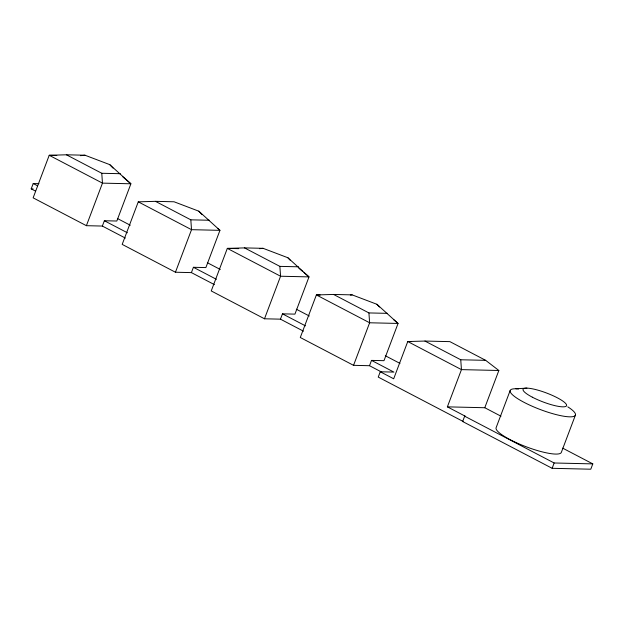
<?xml version="1.0" encoding="UTF-8"?>
<svg xmlns="http://www.w3.org/2000/svg" width="624" height="624" viewBox="0 0 624 624"><rect width="100%" height="100%" fill="white"/><g stroke="black" fill="none" stroke-linecap="round" stroke-linejoin="round"><path stroke-width="0.94" d="M35.459 191.092L31.2 188.861L33.212 183.542L38.93 183.674M86.393 225.685L102.469 183.128L101.767 173.269L66.409 154.791L49.218 155.29L33.134 197.847L86.393 225.685L102.352 226.06L125.369 238.087M102.352 226.06L104.364 220.74L116.828 221.029L130.9 183.791L109.762 164.635L85.004 155.228L66.409 154.791M191.404 272.61L193.417 267.29L205.881 267.579L219.952 230.342L198.814 211.185L174.057 201.778L155.462 201.341L138.271 201.841L122.187 244.397L175.438 272.236L191.404 272.61L214.414 284.638M175.438 272.236L191.521 229.679L190.819 219.827L155.462 201.341M264.49 318.786L280.574 276.229L279.864 266.378L244.514 247.892L227.323 248.391L211.24 290.948L264.49 318.786L280.457 319.16L303.467 331.188M280.457 319.16L282.461 313.841L294.934 314.129L309.005 276.892L287.867 257.735L263.11 248.329L244.514 247.892M353.543 365.336L369.626 322.78L368.917 312.928L333.567 294.45L316.376 294.941L300.292 337.506L353.543 365.336L369.509 365.711L381.553 372.013M369.509 365.711L371.514 360.391L383.986 360.68L398.057 323.443L376.919 304.286L352.162 294.879L333.567 294.45M380.258 371.771L378.245 377.091L463.265 421.535L462.641 421.52L464.654 416.2L465.278 416.216L447.377 406.856L461.448 369.619L460.746 359.767L424.944 341.055L407.753 341.546L393.682 378.791L380.258 371.771L393.892 372.091L371.514 360.391M447.377 406.856L484.778 407.729L498.849 370.492L485.675 360.344L449.881 341.632L424.944 341.055M510.198 390.429L496.127 427.674A34.874 7.192 20.7 0 0 525.962 446.683A34.874 7.192 20.7 0 0 561.327 452.416L575.398 415.178M552.146 468.304L554.151 462.985L592.8 463.889L590.788 469.209L552.146 468.304L462.641 421.52M80.41 155.68L85.004 155.228M259.428 248.687L263.11 248.329M350.321 295.058L352.162 294.879M515.947 388.768L526.913 388.128M56.8 155.462L49.218 155.29L102.469 183.128L130.9 183.791L122.92 176.951M101.767 173.269L120.354 173.706M31.2 188.861L33.103 188.908M190.819 219.827L209.407 220.256M238.696 248.656L227.323 248.391L280.574 276.229L309.005 276.892L303.927 272.54M279.864 266.378L298.459 266.807M320.167 295.027L316.376 294.941L369.626 322.78L398.057 323.443L393.705 319.714M368.917 312.928L387.512 313.357M411.59 341.64L407.753 341.546L461.448 369.619L498.849 370.492M460.746 359.767L485.675 360.344M138.271 201.841L191.521 229.679L219.952 230.342L217.776 228.478M562.676 448.141L592.8 463.889M207.355 262.712L220.311 269.482M296.322 309.215L309.286 315.994M385.297 355.727L399.984 363.402M484.778 407.729L500.971 416.2M117.647 218.634L130.276 225.233M33.212 183.542L37.471 185.773M104.364 220.74L127.374 232.768M193.417 267.29L216.427 279.318M282.461 313.841L305.479 325.868M464.654 416.2L554.151 462.985M298.849 268.195L302.476 271.3M376.919 304.286L379.509 307.031M287.867 257.735L290.456 260.481M198.814 211.185L202.059 214.609M109.762 164.635L113.006 168.059M567.809 406.856A34.874 7.192 20.7 0 1 564.962 416.411A34.874 7.192 20.7 0 1 519.722 399.937A34.874 7.192 20.7 0 1 518.622 388.947M532.342 397.192A23.252 4.797 20.7 0 0 566.545 405.733A23.252 4.797 20.7 0 0 535.54 389.524A23.252 4.797 20.7 0 0 532.342 397.192"/></g></svg>
